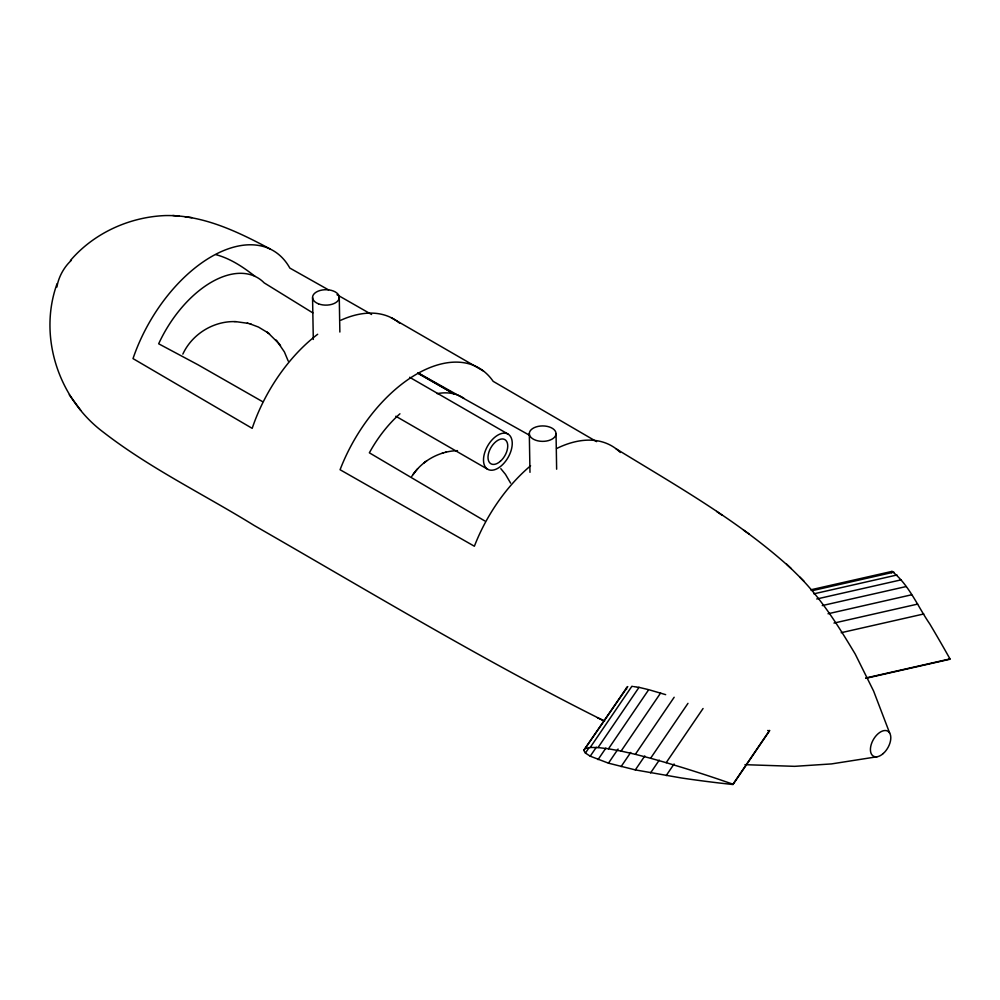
<?xml version="1.0" encoding="UTF-8"?>
<svg xmlns="http://www.w3.org/2000/svg" width="1000" height="1000" viewBox="0 0 1000 1000"><rect width="100%" height="100%" fill="white"/><g stroke="black" fill="none" stroke-linecap="round" stroke-linejoin="round"><path stroke-width="1.5" d="M57.088 283.65C37.95 336.6 58.612 398.775 103.362 432.2C150.175 468.488 203.988 494.412 254.188 525.475C370.175 592.025 484.775 661.425 604.538 721.087M891.388 572.762L892.025 571.388C908.95 584.637 917.688 606.375 929.75 623.9A1203.013 359.175 77.2 0 1 944.4 649.013L950 658.913L865.812 678M182.838 354.125C191.838 334.538 212.75 321.3 234.3 321.6M411.788 476.325L416.25 470.387M769.6 730.725L732.987 784.538L718.737 782.938A1203.013 914.237 34.2 0 1 681.425 777.975L635.325 769.9L608.462 763.162L590.225 756.188L585.413 753.05L583.787 750.35L627.725 686.612M583.787 750.35L627.45 686.637M585.413 753.05L588.913 747.9M585.425 748.4L590.237 747.45L631.85 686.312L633.188 686.525M590.225 756.188L596.3 747.275M590.237 747.45L598.038 747.575L639.012 687.362L648.263 689.575M598.025 759.625L605.875 748.1M598.038 747.575L608.475 748.8L648.713 689.675L665.662 694.65M608.462 763.162L618.075 749.025M608.475 748.8L621.1 751.087L660.588 693.05M621.075 766.625L630.725 752.438M621.1 751.087L635.35 754.312L674.163 697.262M635.325 769.9L644.812 755.95M635.35 754.312L650.6 758.263L687.975 703.35M650.575 772.9L659.262 760.125M650.6 758.263L666.188 762.675L703.062 708.5M666.175 775.6L674.075 763.988M769.6 730.387L732.987 784.2L718.737 779.3A1203.013 914.237 34.2 0 0 681.45 767.262L666.188 762.675M412.95 474.575L413.938 473.275M414.225 472.887C424.325 459.462 440.7 451.075 457.488 450.637M416.525 470.075L417.562 468.875M70.45 260.487C93.863 233.125 129.35 217.013 165.15 215.575C202.8 214.725 237.662 231.625 270.075 248.938M423.925 462.962L425.25 461.975M425.387 461.85L426.65 460.913M442.175 453.237L443.212 452.95M445.363 452.362L446.213 452.125M810.662 589.837L892.025 571.388M812.225 590.662L893.925 572.125M813.863 593.837L896.988 574.987M816.75 598.987L901.087 579.862M822.275 605.575L906.038 586.575M828.025 613.763L911.637 594.788M833.988 623.075L917.638 604.1M841.188 632.7L923.763 613.975M865.812 678.337L950 659.237L949.362 658.5M877 756.775L831.525 763.913L794.638 766.338L744.963 764.675M235.837 321.637L248.088 323.35M234.3 321.613L235.963 321.637M768.487 730.6L767.675 730.512M172.838 215.463L179.275 216.213M185.162 216.863L191.912 217.638M639.012 687.362L637.212 687.113M636.312 686.988L634.075 686.65M250.225 323.95L258.475 327.062L268.05 332.85M247.237 323.125L251.275 324.237M215.875 254.638C230.575 258.587 243.225 267.075 255.062 276.388M597.487 717.763L603.612 720.638M419.062 373.45L528.962 434.95M391.225 317.675L483.475 371.025M418.85 373.9L453.95 393.862L417.75 372.85M328.575 289.9L289.825 268.062A123.275 71.175 -60 0 0 211.412 256.663A123.275 71.175 -60 0 0 133.012 358.6L252.188 428.35A124.312 71.775 -60 0 1 317.675 334.263M337 294.713L371.575 314.475M409.65 377.287L508.038 434.087A20.325 11.738 -60 0 1 501.587 465.575A20.325 11.738 -60 0 1 483.988 455.412A20.325 11.738 -60 0 1 508.038 434.087M395.825 416.238L487.713 469.288M262.638 401.688L197.987 364.775L158.663 343.787A92.025 53.125 -60 0 1 264.175 282.875L312.838 312.9M484.812 520.95L369.363 452.812A90.862 52.462 -60 0 1 399.925 413.8M596.587 441.637L493.162 381.337A124.525 71.9 -60 0 0 416.625 374.113A124.525 71.9 -60 0 0 340.075 469.725L474.375 546.237A123.438 71.263 -60 0 1 530.575 465.788M616.062 448.787C676.263 485.675 738.688 520.775 791.137 568.538M716.612 511.425L722.163 515.3M743.538 530.125L748.962 533.9M268.2 332.975L279.225 343.888M266.788 331.912L269.525 333.95M799.688 577.013C822 599.688 838.988 626.975 855.25 654.125L873.6 691.05L889.638 732.987M786.637 564.125L804 581.237M500.825 468.663L505.462 474.338L510.613 483.125M275.887 339.862L276.913 341.062M277.2 341.388L284.413 351.962L288.212 361.037M279.513 344.263L280.5 345.562M69.287 394.825L80.7 410.262M625.962 688.375L626.525 689.463M556.038 433.638A13.362 7.713 0 0 1 535.988 440.325A13.362 7.713 0 0 1 535.988 426.962A13.362 7.713 0 0 1 556.038 433.638L556.638 469.2M529.312 433.638L529.975 472.325M339.263 297.175L339.862 332.038M312.562 297.663L313.3 339.438M437.175 393.638A90.862 52.462 -60 0 1 463.875 398.25M556.562 448.537A123.438 71.263 -60 0 1 620.325 452.488M340.938 320.188A124.312 71.775 -60 0 1 399.562 323.137M56.95 287.013A28.837 16.65 -60 0 1 71.388 260.312M883.25 753.525A14.425 8.325 -60 0 0 887.825 731.188A14.425 8.325 -60 0 0 870.763 746.312A14.425 8.325 -60 0 0 883.25 753.525M500.425 461.225A13.963 8.062 -60 0 0 504.862 439.6A13.963 8.062 -60 0 0 488.338 454.25A13.963 8.062 -60 0 0 500.425 461.225M318.475 303.825A13.362 7.713 0 0 0 339.25 297.938A13.362 7.713 0 0 0 320.025 290.5A13.362 7.713 0 0 0 318.475 303.825"/></g></svg>
